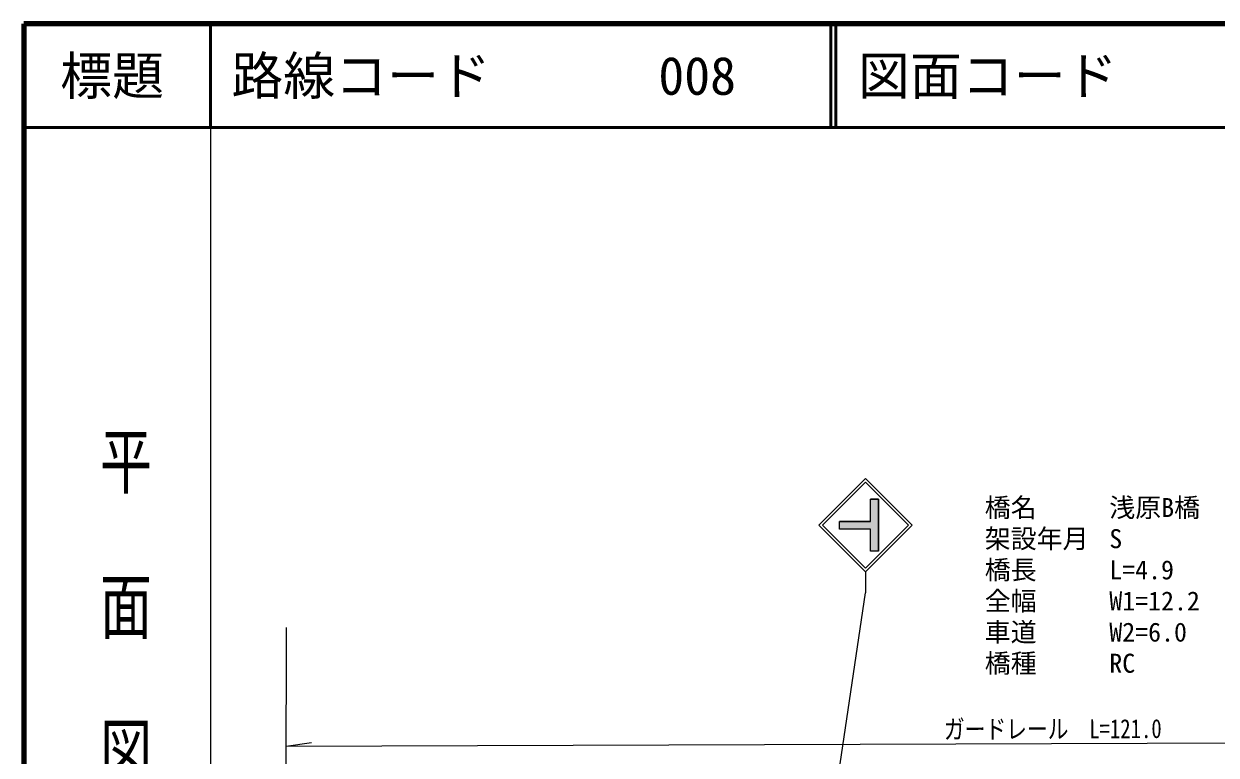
# Model space of a CAD drawing. Units: millimetres at full size, sheet at 1:1000; details may follow other scales. Extents: x 40000 to 680000, y 20000 to 380000.
# Drawn here: x 40000 to 154891, y 309549 to 380000 of the extents above; entities that cross this region are included whole.
import ezdxf
from ezdxf.enums import TextEntityAlignment as Align

# ---------------------------------------------------------------- set-up
doc = ezdxf.new("R2010")
doc.units = ezdxf.units.MM
doc.header["$LTSCALE"] = 1000
for name, color, linetype, lineweight in [('M-BMK-OTRS', 5, 'Continuous', 25), ('M-STR-HTXT', 7, 'Continuous', 13), ('M-STR-STRC', 7, 'Continuous', 25), ('M-TTL', 2, 'Continuous', 140), ('M-TTL-BAND', 7, 'Continuous', 25), ('M-TTL-LINE', 7, 'Continuous', 50)]:
    doc.layers.add(name, color=color, linetype=linetype, lineweight=lineweight)
doc.layers.add('M-TTL-TXT', color=7, linetype='Continuous')
doc.styles.add('@ＭＳ ゴシック', font='')
doc.styles.add('ＭＳ ゴシック', font='')
doc.styles.get('@ＭＳ ゴシック').set_extended_font_data('@MS Gothic')
doc.styles.get('ＭＳ ゴシック').set_extended_font_data('MS Gothic')

msp = doc.modelspace()

# ---------------------------------------------------------------- hatches: boundary and pattern name
at = {"layer": 'M-STR-STRC'}
msp.add_hatch(color=256, dxfattribs=at).paths.add_polyline_path([(121594, 331324), (121594, 329199), (122344, 329199), (122344, 334199), (121594, 334199), (121594, 332074), (118594, 332074), (118594, 331324)])

# ---------------------------------------------------------------- linework, layer by layer
at = {"layer": 'M-BMK-OTRS'}
msp.add_line((65121, 243518), (65311, 321831), dxfattribs=at)
at = {"layer": 'M-STR-HTXT'}
for p, q in [((115133, 285096), (121095, 325199)), ((65284, 310423), (179168, 310792)), ((65284, 310423), (67714, 310768))]:
    msp.add_line(p, q, dxfattribs=at)
at = {"layer": 'M-STR-STRC'}
for p, q in [((116595, 331699), (121095, 336199)), ((116948, 331699), (121095, 335846)), ((125595, 331699), (121095, 336199)), ((125241, 331699), (121095, 335846)), ((122344, 334199), (121594, 334199)), ((121594, 332074), (121594, 334199)), ((122344, 329199), (122344, 334199)), ((118594, 331324), (118594, 332074)), ((121594, 332074), (118594, 332074)), ((116595, 331699), (121095, 327199)), ((116948, 331699), (121095, 327552)), ((121594, 331324), (118594, 331324)), ((121095, 327552), (125241, 331699)), ((121095, 327199), (125595, 331699)), ((121594, 329199), (121594, 331324)), ((122344, 329199), (121594, 329199)), ((121095, 327199), (121095, 325199))]:
    msp.add_line(p, q, dxfattribs=at)
msp.add_lwpolyline([(118594, 332074), (121594, 332074), (121594, 334199), (122344, 334199), (122344, 329199), (121594, 329199), (121594, 331324), (118594, 331324)], close=True, dxfattribs=at)
at = {"layer": 'M-TTL'}
for p, q in [((40000, 380000), (40000, 20000)), ((680000, 380000), (40000, 380000))]:
    msp.add_line(p, q, dxfattribs=at)
at = {"layer": 'M-TTL-BAND'}
msp.add_line((58000, 370000), (58000, 20000), dxfattribs=at)
at = {"layer": 'M-TTL-LINE'}
for p, q in [((58000, 380000), (58000, 370000)), ((117750, 380000), (117750, 370000)), ((118250, 380000), (118250, 370000)), ((40000, 370000), (680000, 370000))]:
    msp.add_line(p, q, dxfattribs=at)

# ---------------------------------------------------------------- texts
at = {"layer": 'M-STR-HTXT', "style": 'ＭＳ ゴシック'}
for s, p in [('橋名', (132593, 331937)), ('浅原B橋', (144593, 331937)), ('架設年月', (132593, 328937)), ('S', (144593, 328937)), ('橋長', (132593, 325937)), ('L=4.9', (144593, 325937)), ('全幅', (132593, 322937)), ('W1=12.2', (144593, 322937)), ('車道', (132593, 319937)), ('W2=6.0', (144593, 319937)), ('橋種', (132593, 316937)), ('RC', (144593, 316937))]:
    msp.add_text(s, height=1833, dxfattribs=at).set_placement(p, align=Align.BOTTOM_LEFT)
at = {"layer": 'M-STR-HTXT', "style": 'ＭＳ ゴシック', "width": 0.8}
msp.add_text('ガードレール\u3000L=121.0', height=1833, rotation=0.185, dxfattribs=at).set_placement((139155, 310611), align=Align.BOTTOM_CENTER)
at = {"layer": 'M-TTL-BAND', "style": '@ＭＳ ゴシック', "width": 1.4}
msp.add_text('平  面  図', height=3666, rotation=270, dxfattribs=at).set_placement((49777, 306475), align=Align.MIDDLE_RIGHT)
at = {"layer": 'M-TTL-TXT', "style": 'ＭＳ ゴシック'}
msp.add_text('標題', height=3666, dxfattribs=at).set_placement((48500, 375000), align=Align.MIDDLE_CENTER)
for s, p in [('路線コード', (60000, 375000)), ('図面コード', (120380, 375000)), ('008', (101142, 375000))]:
    msp.add_text(s, height=3666, dxfattribs=at).set_placement(p, align=Align.MIDDLE_LEFT)

doc.saveas('drawing.dxf')
